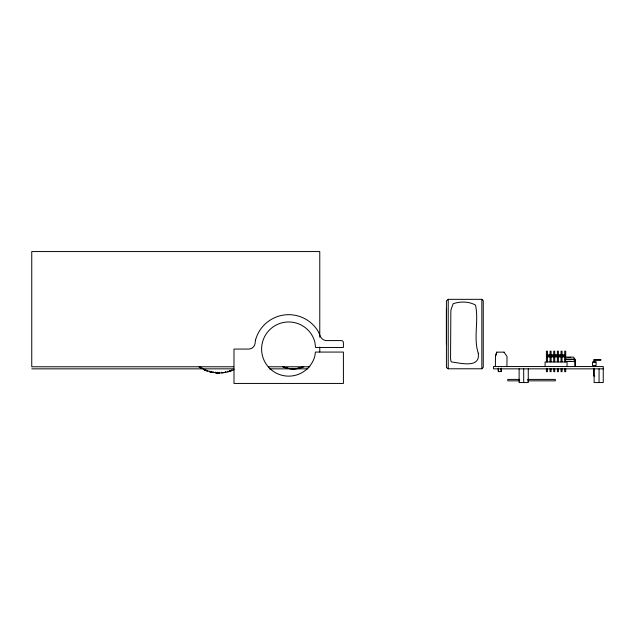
<?xml version="1.0" encoding="UTF-8"?>
<svg xmlns="http://www.w3.org/2000/svg" width="635" height="635" viewBox="0 0 635 635"><rect width="100%" height="100%" fill="white"/><g stroke="black" fill="none" stroke-linecap="round" stroke-linejoin="round"><path stroke-width="0.95" d="M227.433 371.197L227.878 371.721L230.251 370.999L231.577 370.515L231.632 369.832M202.144 368.094L201.581 368.49L200.358 367.784L200.422 367.101M227.878 371.721L229.235 371.332L229.338 370.649M221.417 372.189L221.774 372.777L224.234 372.483L225.623 372.237L225.798 371.57M495.387 356.481L496.705 352.163L504.142 352.147M496.816 352.147L495.483 356.465L495.387 366.562M215.328 372.118L215.567 372.769L218.051 372.904L219.456 372.904L219.742 372.277M215.567 372.769L216.972 372.864L217.305 372.261M209.336 370.999L209.463 371.673L211.884 372.237L213.273 372.483L213.662 371.919M209.463 371.673L210.836 372.015L211.264 371.475M481.83 368.784L483.267 367.292L483.267 300.673L481.83 299.331L448.223 299.331L446.421 300.895L446.421 367.514L448.223 368.784L481.83 368.784L481.83 299.331M203.637 368.848L203.644 369.538L205.93 370.515L207.248 370.999L207.74 370.507M203.644 369.538L204.93 370.11L205.446 369.657M200.041 366.855L199.453 367.213L201.581 368.49M229.235 371.332L231.577 370.515M225.623 372.237L221.774 372.777M446.421 308.967L446.421 344.21M546.925 354.767L565.213 354.767M546.925 355.489L565.213 355.489M546.925 356.203L565.213 356.203M546.925 356.926L565.213 356.926M565.706 357.132L573.85 357.132L574.421 359.434L573.992 361.45L565.698 361.45M565.261 359.148L575.143 359.148L575.143 366.633L574.858 359.434L565.261 359.434M567.579 361.307L571.183 361.307M233.664 366.776L31.75 366.776L31.75 251.563L319.77 251.563L319.77 337.233M268.303 366.776L309.872 366.776M31.806 368.848L233.712 368.848M269.343 368.848L307.943 368.848M603.25 368.848L493.514 368.848L493.514 366.546L603.25 366.546L603.234 382.564L594.122 382.564L594.122 368.848M594.733 375.952L593.812 375.952L593.812 368.197M519.676 379.405L507.794 379.405L507.794 380.841L519.676 380.841M527.598 379.405L555.315 379.405L555.315 380.841L527.598 380.841M216.972 372.864L219.456 372.904M210.836 372.015L213.273 372.483M204.93 370.11L207.248 370.999M198.977 366.879L200.358 367.784M233.18 369.173L233.712 369.61M229.767 370.507L230.251 370.999M504.031 352.163L507.016 356.465L506.905 366.562M217.757 372.277L218.051 372.904M211.709 371.57L211.884 372.237M205.875 369.832L205.93 370.515M599.059 368.848L599.059 382.564M594.733 362.347L594.733 360.402L600.821 360.402L600.821 359.481L593.812 359.481L593.812 362.387M570.69 357.132L570.69 357.561L568.071 357.561L568.071 357.132M567.039 366.546L567.039 361.966L545.092 361.966L545.092 366.546M565.721 361.91L565.721 351.179L564.706 351.179L564.706 361.91M565.721 368.744L565.721 371.673L564.706 371.673L564.706 368.744M562.062 361.91L562.062 351.179L561.046 351.179L561.046 361.91M562.062 368.744L562.062 371.673L561.046 371.673L561.046 368.744M558.403 361.91L558.403 351.179L557.387 351.179L557.387 361.91M558.403 368.744L558.403 371.673L557.387 371.673L557.387 368.744M554.744 361.91L554.744 351.179L553.728 351.179L553.728 361.91M554.744 368.744L554.744 371.673L553.728 371.673L553.728 368.744M551.093 361.91L551.093 351.179L550.069 351.179L550.069 361.91M551.093 368.744L551.093 371.673L550.069 371.673L550.069 368.744M547.433 361.91L547.433 351.179L546.41 351.179L546.41 361.91M547.433 368.744L547.433 371.673L546.41 371.673L546.41 368.744M528.264 368.848L528.264 382.564L519.12 382.564L519.12 368.848M523.692 368.848L523.692 382.564M501.237 368.229L501.237 371.586L498.269 371.602L498.269 368.244M501.142 368.244L501.142 371.602M498.38 368.229L498.364 371.586M448.223 299.331L448.223 368.784M319.77 347.083L319.77 352.004M234.005 369.618A34.29 34.29 0 0 1 199.827 366.919M302.673 367.038A26.638 26.638 0 0 1 283.099 366.895M302.371 366.919A26.638 26.638 0 0 1 295.616 368.562M290.393 368.61A26.638 26.638 0 0 1 282.797 366.784M303.808 366.832A26.638 26.638 0 0 1 283.424 367.022M478.266 353.243C480.465 368.633 460.685 363.029 451.842 362.021L450.977 361.363L450.556 358.45L450.834 312.237L450.969 309.705L453.144 303.744C460.184 301.284 468.916 301.355 475.504 305.078C478.996 320.913 473.202 337.574 478.266 353.243M255.492 340.162L255.064 343.424A6.477 6.477 0 0 1 248.634 349.059L233.99 349.059L233.99 383.437L343.408 383.437L343.408 352.068L315.389 352.068L314.857 356.068A27.083 27.083 0 0 1 273.161 371.245A27.083 27.083 0 0 1 273.161 326.866A27.083 27.083 0 0 1 314.857 342.043L315.571 347.472L343.408 347.472L343.408 342.725A2.135 2.135 0 0 0 341.265 340.59L326.025 340.59A7.191 7.191 0 0 1 320.27 336.201L318.468 331.867A34.377 34.377 0 0 0 255.492 340.162M596.067 361.958L592.526 361.958L592.526 365.554L596.067 365.554L596.067 361.958"/></g></svg>
